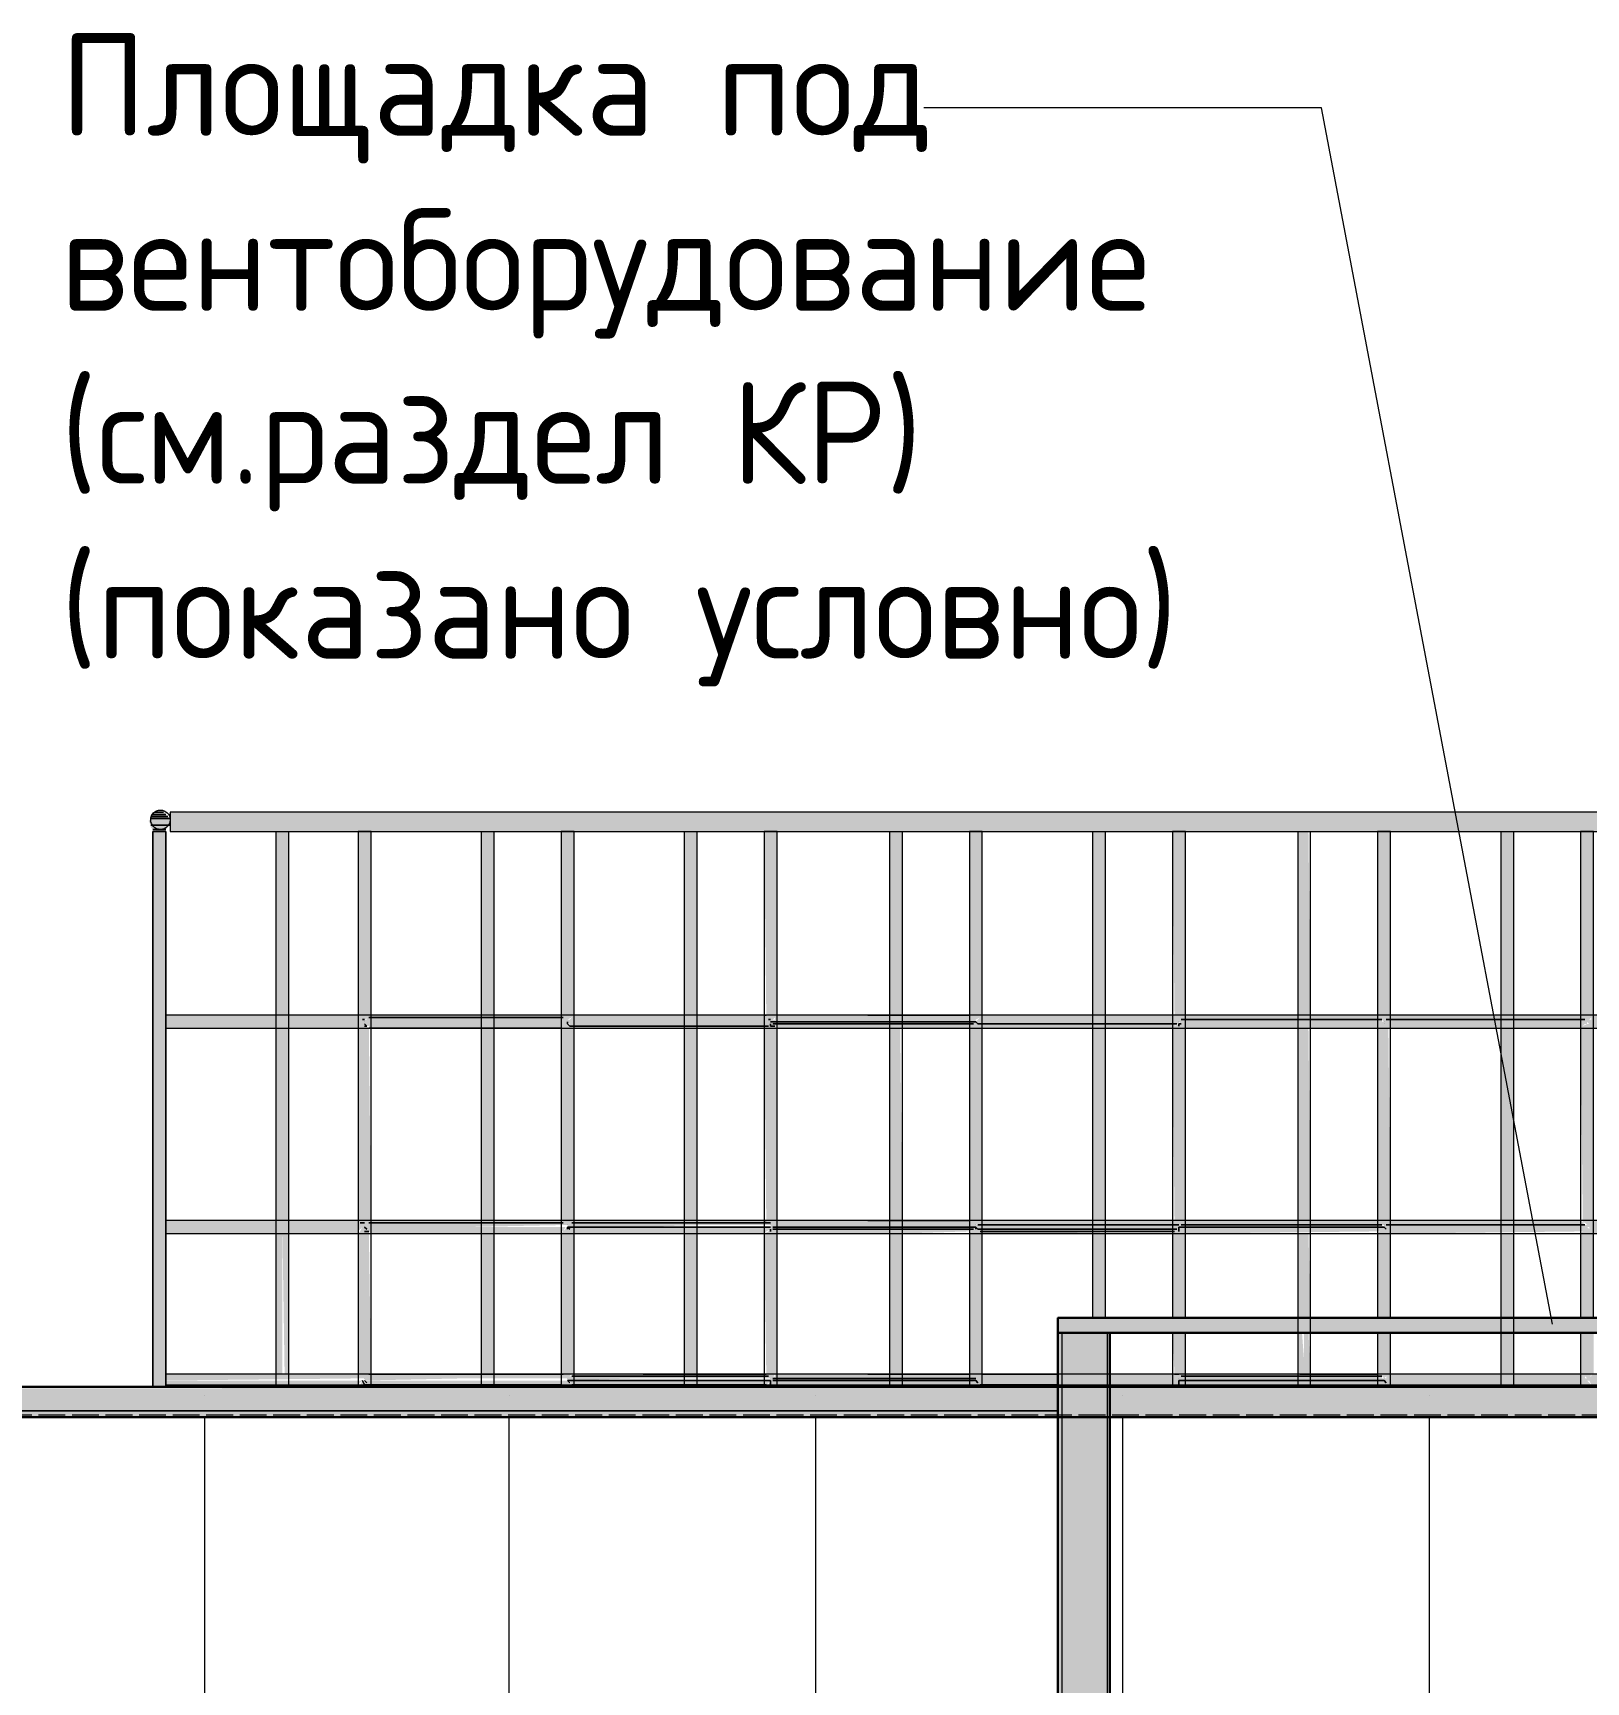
# Model space of a CAD drawing. Header units: millimetres. Extents: x -11345 to 411485, y -9810 to 73012.
# Drawn here: x 127566 to 130610, y 16334 to 19563 of the extents above; entities that cross this region are included whole.
import ezdxf

# ---------------------------------------------------------------- set-up
doc = ezdxf.new("R2010")
doc.units = ezdxf.units.MM
doc.linetypes.add('PDF_IMPORT', pattern=[1, 0.8, -0.2])
for name, color, linetype in [('PDF _Аннотация', 7, 'Continuous'), ('PDF _Крыша штриховка', 7, 'Continuous'), ('PDF _Линии', 7, 'Continuous'), ('PDF _Перекрытие', 7, 'Continuous'), ('PDF _Текст', 7, 'Continuous')]:
    doc.layers.add(name, color=color, linetype=linetype)
for name, color, linetype, true_color in [('PDF _Несущие колонны', 7, 'Continuous', 0x787878), ('PDF _Обобщенные модели', 7, 'Continuous', 0xb5bcbf), ('PDF _Ограждение', 7, 'Continuous', 0x7f7f7f)]:
    doc.layers.add(name, color=color, linetype=linetype, true_color=true_color)
doc.styles.add('PDF GOST Common', font='GOST_Common.ttf')

msp = doc.modelspace()

# ---------------------------------------------------------------- hatches: boundary and pattern name
at = {"layer": 'PDF _Несущие колонны', "transparency": 33554559}
msp.add_hatch(color=256, dxfattribs=at).paths.add_polyline_path([(129676.25358, 17017.20828), (129574.67104, 17017.20828), (129574.67104, 15607.75047), (129578.90364, 15607.75047), (129595.83407, 15616.21568), (129667.78837, 15658.54174), (129676.25358, 15662.77435)])
at = {"layer": 'PDF _Обобщенные модели', "true_color": 0xb7c0ca, "transparency": 33554559}
h = msp.add_hatch(color=9, dxfattribs=at)
h.paths.add_polyline_path([(129574.67104, 16852.13665), (129574.67104, 16911.39313), (126561.05553, 16907.16052), (126561.05553, 16911.39313), (126527.19468, 16907.16052), (126527.19468, 16911.39313), (123166.50548, 16907.16052), (123149.57505, 16894.46271), (123141.10984, 16894.46271), (123103.01639, 16864.83446), (123077.62075, 16864.83446), (123056.45772, 16869.06707), (123001.43384, 16877.53228), (123001.43384, 16852.13665)])
h.paths.add_polyline_path([(126561.05553, 16894.46271), (126556.82292, 16894.46271), (126556.82292, 16907.16052)], flags=0)
msp.add_hatch(color=9, dxfattribs=at).paths.add_polyline_path([(129676.25358, 16911.39313), (129676.25358, 16852.13665), (130971.43103, 16852.13665), (130971.43103, 16911.39313)])
at = {"layer": 'PDF _Ограждение', "transparency": 33554559}
h = msp.add_hatch(color=256, dxfattribs=at)
h.paths.add_polyline_path([(131678.27624, 16928.32355), (131682.50885, 16932.55616), (131690.97406, 16936.78877), (131665.57842, 16936.78877), (131665.57842, 17211.90816), (131640.18279, 17211.90816), (131640.18279, 16936.78877), (131424.31988, 16936.78877), (131424.31988, 17211.90816), (131801.02182, 17216.14077), (131805.25442, 17216.14077), (131805.25442, 17220.37337), (131809.48703, 17224.60598), (131809.48703, 17228.83858), (131813.71964, 17224.60598), (131809.48703, 17224.60598), (131805.25442, 17216.14077), (131801.02182, 17211.90816), (131801.02182, 16996.04525), (131805.25442, 17000.27786), (131822.18485, 16991.81264), (131822.18485, 17211.90816), (131834.88267, 17211.90816), (131843.34788, 17216.14077), (131843.34788, 16979.11483), (131864.51091, 16962.1844), (131868.74352, 16962.1844), (131868.74352, 17999.17288), (131872.97612, 17999.17288), (131872.97612, 18037.26634), (127835.06995, 18037.26634), (127835.06995, 18024.56852), (127822.37213, 18037.26634), (127805.44171, 18037.26634), (127796.9765, 18028.80113), (127796.9765, 18024.56852), (127792.74389, 18020.33591), (127796.9765, 18011.8707), (127796.9765, 18007.6381), (127801.2091, 18003.40549), (127805.44171, 18003.40549), (127809.67431, 17999.17288), (127801.2091, 17999.17288), (127801.2091, 16911.39313), (127826.60474, 16911.39313), (127826.60474, 16915.62574), (128042.46765, 16915.62574), (128042.46765, 16911.39313), (128067.86328, 16911.39313), (128067.86328, 16915.62574), (128203.30668, 16915.62574), (128211.77189, 16924.09095), (127826.60474, 16924.09095), (128216.00449, 16928.32355), (128216.00449, 16924.09095), (128410.70437, 16928.32355), (128613.86946, 16928.32355), (128613.86946, 16924.09095), (128745.08025, 16928.32355), (129011.73443, 16928.32355), (129011.73443, 16924.09095), (129007.50183, 16915.62574), (129003.26922, 16915.62574), (129011.73443, 16924.09095), (128618.10207, 16924.09095), (128622.33468, 16915.62574), (128613.86946, 16924.09095), (128216.00449, 16924.09095), (128216.00449, 16915.62574), (128211.77189, 16924.09095), (128207.53928, 16915.62574), (128203.30668, 16915.62574), (128203.30668, 16911.39313), (128228.70231, 16911.39313), (128224.46971, 16915.62574), (128444.56522, 16915.62574), (128444.56522, 16911.39313), (128469.96086, 16911.39313), (128469.96086, 16915.62574), (128601.17165, 16915.62574), (128601.17165, 16911.39313), (128626.56728, 16911.39313), (128626.56728, 16915.62574), (128842.43019, 16915.62574), (128842.43019, 16911.39313), (128867.82583, 16911.39313), (128867.82583, 16915.62574), (128999.03661, 16915.62574), (128999.03661, 16911.39313), (129024.43225, 16911.39313), (129024.43225, 16915.62574), (129244.52776, 16915.62574), (129244.52776, 16911.39313), (129269.9234, 16911.39313), (129269.9234, 16915.62574), (129401.13419, 16915.62574), (129401.13419, 16911.39313), (129426.52982, 16911.39313), (129426.52982, 16915.62574), (129574.67104, 16915.62574), (129574.67104, 16936.78877), (129426.52982, 16936.78877), (129426.52982, 17211.90816), (129515.41455, 17211.90816), (129803.23176, 17216.14077), (129798.99916, 17211.90816), (129798.99916, 17046.83652), (129824.39479, 17046.83652), (129824.39479, 17211.90816), (130201.09673, 17216.14077), (130205.32934, 17216.14077), (130201.09673, 17211.90816), (130201.09673, 17046.83652), (130226.49237, 17046.83652), (130226.49237, 17211.90816), (130603.19431, 17216.14077), (130598.9617, 17211.90816), (130598.9617, 17046.83652), (130624.35734, 17046.83652), (130624.35734, 17211.90816), (131001.05928, 17216.14077), (131005.29188, 17216.14077), (131005.29188, 17220.37337), (131009.52449, 17224.60598), (131005.29188, 17216.14077), (131001.05928, 17211.90816), (131001.05928, 17046.83652), (131026.45491, 17046.83652), (131022.22231, 17216.14077), (131017.9897, 17216.14077), (131017.9897, 17220.37337), (131022.22231, 17216.14077), (131026.45491, 17211.90816), (131398.92424, 17216.14077), (131403.15685, 17216.14077), (131398.92424, 17211.90816), (131398.92424, 16936.78877), (131267.71346, 16936.78877), (131267.71346, 17211.90816), (131242.31782, 17211.90816), (131242.31782, 16936.78877), (131073.01358, 16936.78877), (131073.01358, 16915.62574), (131242.31782, 16915.62574), (131242.31782, 16911.39313), (131267.71346, 16911.39313), (131267.71346, 16915.62574), (131398.92424, 16915.62574), (131398.92424, 16911.39313), (131424.31988, 16911.39313), (131424.31988, 16915.62574), (131640.18279, 16915.62574), (131640.18279, 16911.39313), (131644.41539, 16911.39313), (131652.88061, 16915.62574), (131657.11321, 16915.62574), (131669.81103, 16924.09095), (131674.04364, 16924.09095), (131674.04364, 16928.32355)])
h.paths.add_polyline_path([(131864.51091, 17233.07119), (131860.2783, 17233.07119), (131860.2783, 17237.3038)], flags=0)
h.paths.add_polyline_path([(131801.02182, 17237.3038), (131665.57842, 17237.3038), (131665.57842, 17614.00573), (131801.02182, 17614.00573)], flags=0)
h.paths.add_polyline_path([(131424.31988, 17237.3038), (131424.31988, 17614.00573), (131640.18279, 17614.00573), (131640.18279, 17237.3038)], flags=0)
h.paths.add_polyline_path([(131398.92424, 17237.3038), (131267.71346, 17237.3038), (131267.71346, 17614.00573), (131398.92424, 17614.00573)], flags=0)
h.paths.add_polyline_path([(131242.31782, 17237.3038), (131026.45491, 17237.3038), (131022.22231, 17614.00573), (131017.9897, 17618.23834), (131022.22231, 17618.23834), (131022.22231, 17614.00573), (131242.31782, 17614.00573)], flags=0)
h.paths.add_polyline_path([(131022.22231, 17233.07119), (131017.9897, 17233.07119), (131022.22231, 17237.3038)], flags=0)
h.paths.add_polyline_path([(131001.05928, 17237.3038), (130865.61588, 17237.3038), (130865.61588, 17614.00573), (131001.05928, 17614.00573)], flags=0)
h.paths.add_polyline_path([(130442.35528, 17237.3038), (130226.49237, 17237.3038), (130222.25976, 17614.00573), (130442.35528, 17614.00573)], flags=0)
h.paths.add_polyline_path([(130213.79455, 17228.83858), (130213.79455, 17224.60598), (130209.56194, 17228.83858)], flags=0)
h.paths.add_polyline_path([(131847.58049, 17233.07119), (131843.34788, 17233.07119), (131847.58049, 17237.3038), (131851.81309, 17237.3038)], flags=0)
h.paths.add_polyline_path([(131822.18485, 17237.3038), (131822.18485, 17614.00573), (131843.34788, 17614.00573), (131843.34788, 17237.3038)], flags=0)
h.paths.add_polyline_path([(129418.06461, 17230.95489), (129418.06461, 17228.83858), (129413.83201, 17228.83858)], flags=0)
h.paths.add_polyline_path([(130624.35734, 17237.3038), (130624.35734, 17614.00573), (130844.45285, 17614.00573), (130844.45285, 17237.3038)], flags=0)
h.paths.add_polyline_path([(129401.13419, 17237.3038), (129269.9234, 17237.3038), (129265.6908, 17614.00573), (129401.13419, 17614.00573)], flags=0)
h.paths.add_polyline_path([(129244.52776, 17237.3038), (129024.43225, 17237.3038), (129024.43225, 17614.00573), (129020.19964, 17618.23834), (129028.66486, 17614.00573), (129244.52776, 17614.00573)], flags=0)
h.paths.add_polyline_path([(128842.43019, 17211.90816), (128842.43019, 16936.78877), (128626.56728, 16936.78877), (128626.56728, 17211.90816)], flags=0)
h.paths.add_polyline_path([(129409.5994, 16919.85834), (129409.5994, 16924.09095), (129413.83201, 16924.09095)], flags=0)
h.paths.add_polyline_path([(129020.19964, 16932.55616), (129015.96704, 16928.32355), (129020.19964, 16936.78877)], flags=0)
h.paths.add_polyline_path([(128867.82583, 17237.3038), (128867.82583, 17614.00573), (128999.03661, 17614.00573), (129003.26922, 17237.3038)], flags=0)
h.paths.add_polyline_path([(129007.50183, 17618.23834), (129003.26922, 17616.12204), (129003.26922, 17618.23834)], flags=0)
h.paths.add_polyline_path([(128622.33468, 16932.55616), (128618.10207, 16932.55616), (128622.33468, 16936.78877)], flags=0)
h.paths.add_polyline_path([(129011.73443, 17224.60598), (128745.08025, 17224.60598), (128880.52364, 17228.83858), (129011.73443, 17228.83858)], flags=0)
h.paths.add_polyline_path([(128601.17165, 17237.3038), (128469.96086, 17237.3038), (128469.96086, 17614.00573), (128601.17165, 17614.00573)], flags=0)
h.paths.add_polyline_path([(128444.56522, 17237.3038), (128228.70231, 17237.3038), (128224.46971, 17614.00573), (128216.00449, 17622.47095), (128224.46971, 17618.23834), (128224.46971, 17614.00573), (128444.56522, 17614.00573)], flags=0)
h.paths.add_polyline_path([(131860.2783, 17614.00573), (131856.0457, 17614.00573), (131864.51091, 17618.23834)], flags=0)
h.paths.add_polyline_path([(131005.29188, 17618.23834), (131005.29188, 17622.47095), (131009.52449, 17622.47095)], flags=0)
h.paths.add_polyline_path([(128444.56522, 17211.90816), (128444.56522, 16936.78877), (128228.70231, 16936.78877), (128224.46971, 17216.14077), (128228.70231, 17211.90816)], flags=0)
h.paths.add_polyline_path([(128469.96086, 16936.78877), (128469.96086, 17211.90816), (128601.17165, 17211.90816), (128601.17165, 17216.14077), (128605.40425, 17216.14077), (128609.63686, 17224.60598), (128410.70437, 17224.60598), (128613.86946, 17228.83858), (128613.86946, 17224.60598), (128618.10207, 17224.60598), (128618.10207, 17220.37337), (128613.86946, 17224.60598), (128605.40425, 17216.14077), (128601.17165, 17211.90816), (128601.17165, 16936.78877)], flags=0)
h.paths.add_polyline_path([(131809.48703, 17622.47095), (131809.48703, 17630.93616), (131813.71964, 17626.70355)], flags=0)
h.paths.add_polyline_path([(128042.46765, 17211.90816), (128042.46765, 16936.78877), (127826.60474, 16936.78877), (127826.60474, 17211.90816)], flags=0)
h.paths.add_polyline_path([(128207.53928, 17216.14077), (128203.30668, 17211.90816), (128203.30668, 16936.78877), (128067.86328, 16936.78877), (128067.86328, 17211.90816), (128203.30668, 17211.90816), (128203.30668, 17216.14077), (128211.77189, 17224.60598)], flags=0)
h.paths.add_polyline_path([(130615.89212, 17630.93616), (130620.12473, 17635.16876), (130620.12473, 17630.93616)], flags=0)
h.paths.add_polyline_path([(131847.58049, 17635.16876), (131843.34788, 17635.16876), (131851.81309, 17639.40137)], flags=0)
h.paths.add_polyline_path([(131822.18485, 17639.40137), (131822.18485, 17999.17288), (131843.34788, 17999.17288), (131843.34788, 17639.40137)], flags=0)
h.paths.add_polyline_path([(131801.02182, 17639.40137), (131665.57842, 17639.40137), (131665.57842, 17999.17288), (131801.02182, 17999.17288)], flags=0)
h.paths.add_polyline_path([(131424.31988, 17639.40137), (131424.31988, 17999.17288), (131640.18279, 17999.17288), (131640.18279, 17639.40137)], flags=0)
h.paths.add_polyline_path([(131398.92424, 17639.40137), (131267.71346, 17639.40137), (131267.71346, 17999.17288), (131398.92424, 17999.17288)], flags=0)
h.paths.add_polyline_path([(128203.30668, 17639.40137), (128067.86328, 17639.40137), (128067.86328, 17999.17288), (128203.30668, 17999.17288)], flags=0)
h.paths.add_polyline_path([(128228.70231, 17639.40137), (128228.70231, 17999.17288), (128444.56522, 17999.17288), (128444.56522, 17639.40137)], flags=0)
h.paths.add_polyline_path([(131026.45491, 17639.40137), (131026.45491, 17999.17288), (131242.31782, 17999.17288), (131242.31782, 17639.40137)], flags=0)
h.paths.add_polyline_path([(128601.17165, 17639.40137), (128469.96086, 17639.40137), (128469.96086, 17999.17288), (128601.17165, 17999.17288)], flags=0)
h.paths.add_polyline_path([(128626.56728, 17639.40137), (128626.56728, 17999.17288), (128842.43019, 17999.17288), (128842.43019, 17639.40137)], flags=0)
h.paths.add_polyline_path([(129003.26922, 17639.40137), (128867.82583, 17639.40137), (128867.82583, 17999.17288), (128999.03661, 17999.17288)], flags=0)
h.paths.add_polyline_path([(129024.43225, 17639.40137), (129024.43225, 17999.17288), (129244.52776, 17999.17288), (129244.52776, 17639.40137)], flags=0)
h.paths.add_polyline_path([(129401.13419, 17639.40137), (129269.9234, 17639.40137), (129269.9234, 17999.17288), (129401.13419, 17999.17288)], flags=0)
h.paths.add_polyline_path([(129426.52982, 17639.40137), (129426.52982, 17999.17288), (129642.39273, 17999.17288), (129642.39273, 17639.40137)], flags=0)
h.paths.add_polyline_path([(129803.23176, 17639.40137), (129667.78837, 17639.40137), (129667.78837, 17999.17288), (129798.99916, 17999.17288)], flags=0)
h.paths.add_polyline_path([(129824.39479, 17639.40137), (129824.39479, 17999.17288), (130044.49031, 17999.17288), (130044.49031, 17639.40137)], flags=0)
h.paths.add_polyline_path([(130201.09673, 17639.40137), (130069.88594, 17639.40137), (130065.65334, 17999.17288), (130201.09673, 17999.17288)], flags=0)
h.paths.add_polyline_path([(130226.49237, 17639.40137), (130226.49237, 17999.17288), (130442.35528, 17999.17288), (130442.35528, 17639.40137)], flags=0)
h.paths.add_polyline_path([(130598.9617, 17639.40137), (130467.75091, 17639.40137), (130467.75091, 17999.17288), (130598.9617, 17999.17288)], flags=0)
h.paths.add_polyline_path([(130624.35734, 17639.40137), (130624.35734, 17999.17288), (130844.45285, 17999.17288), (130844.45285, 17639.40137)], flags=0)
h.paths.add_polyline_path([(131001.05928, 17639.40137), (130865.61588, 17639.40137), (130865.61588, 17999.17288), (131001.05928, 17999.17288)], flags=0)
h.paths.add_polyline_path([(127822.37213, 17999.17288), (127835.06995, 18011.8707), (127835.06995, 17999.17288), (128042.46765, 17999.17288), (128042.46765, 17639.40137), (127826.60474, 17639.40137), (127826.60474, 17999.17288)], flags=0)
h.paths.add_polyline_path([(131009.52449, 17630.93616), (131005.29188, 17630.93616), (131005.29188, 17635.16876)], flags=0)
h.paths.add_polyline_path([(131813.71964, 17630.93616), (131817.95224, 17635.16876), (131817.95224, 17630.93616)], flags=0)
h.paths.add_polyline_path([(131013.75709, 17630.93616), (131022.22231, 17635.16876), (131017.9897, 17630.93616)], flags=0)
h.paths.add_polyline_path([(129015.96704, 17630.93616), (129020.19964, 17635.16876), (129020.19964, 17630.93616)], flags=0)
h.paths.add_polyline_path([(128613.86946, 17630.93616), (128622.33468, 17635.16876), (128618.10207, 17630.93616)], flags=0)
h.paths.add_polyline_path([(128216.00449, 17630.93616), (128220.2371, 17633.05246), (128220.2371, 17630.93616)], flags=0)
h.paths.add_polyline_path([(128042.46765, 17237.3038), (127826.60474, 17237.3038), (127826.60474, 17614.00573), (128042.46765, 17614.00573)], flags=0)
h.paths.add_polyline_path([(128203.30668, 17237.3038), (128067.86328, 17237.3038), (128067.86328, 17614.00573), (128203.30668, 17614.00573)], flags=0)
h.paths.add_polyline_path([(128055.16546, 16936.78877), (128055.16546, 17211.90816), (128059.39807, 16936.78877)], flags=0)
h.paths.add_polyline_path([(129413.83201, 17626.70355), (129413.83201, 17630.93616), (129422.29722, 17635.16876)], flags=0)
h.paths.add_polyline_path([(130213.79455, 17626.70355), (130209.56194, 17626.70355), (130209.56194, 17630.93616)], flags=0)
h.paths.add_polyline_path([(129015.96704, 17622.47095), (129011.73443, 17626.70355), (129015.96704, 17626.70355)], flags=0)
h.paths.add_polyline_path([(128618.10207, 17618.23834), (128613.86946, 17622.47095), (128613.86946, 17626.70355), (128618.10207, 17622.47095)], flags=0)
h.paths.add_polyline_path([(129803.23176, 17618.23834), (129807.46437, 17622.47095), (129811.69698, 17622.47095), (129811.69698, 17626.70355), (129815.92958, 17622.47095), (129811.69698, 17622.47095)], flags=0)
h.paths.add_polyline_path([(130603.19431, 17618.23834), (130607.42691, 17622.47095), (130611.65952, 17622.47095), (130611.65952, 17626.70355), (130615.89212, 17622.47095), (130611.65952, 17622.47095)], flags=0)
h.paths.add_polyline_path([(128842.43019, 17237.3038), (128626.56728, 17237.3038), (128626.56728, 17614.00573), (128842.43019, 17614.00573)], flags=0)
h.paths.add_polyline_path([(128867.82583, 17211.90816), (128999.03661, 17211.90816), (129003.26922, 17216.14077), (129011.73443, 17220.37337), (129007.50183, 17216.14077), (128999.03661, 17211.90816), (129003.26922, 16936.78877), (128867.82583, 16936.78877)], flags=0)
h.paths.add_polyline_path([(129269.9234, 16936.78877), (129269.9234, 17211.90816), (129261.45819, 17211.90816), (129401.13419, 17216.14077), (129405.36679, 17216.14077), (129401.13419, 17211.90816), (129401.13419, 16936.78877)], flags=0)
h.paths.add_polyline_path([(129426.52982, 17237.3038), (129426.52982, 17614.00573), (129642.39273, 17614.00573), (129642.39273, 17237.3038)], flags=0)
h.paths.add_polyline_path([(129244.52776, 17211.90816), (129244.52776, 16936.78877), (129024.43225, 16936.78877), (129024.43225, 17211.90816)], flags=0)
h.paths.add_polyline_path([(129803.23176, 17237.3038), (129667.78837, 17237.3038), (129667.78837, 17614.00573), (129798.99916, 17614.00573)], flags=0)
h.paths.add_polyline_path([(129824.39479, 17237.3038), (129824.39479, 17614.00573), (130044.49031, 17614.00573), (130044.49031, 17237.3038)], flags=0)
h.paths.add_polyline_path([(130201.09673, 17237.3038), (130069.88594, 17237.3038), (130065.65334, 17614.00573), (130201.09673, 17614.00573)], flags=0)
h.paths.add_polyline_path([(130611.65952, 17228.83858), (130607.42691, 17228.83858), (130603.19431, 17233.07119), (130598.9617, 17237.3038), (130467.75091, 17237.3038), (130467.75091, 17614.00573), (130598.9617, 17614.00573), (130603.19431, 17237.3038), (130603.19431, 17233.07119), (130607.42691, 17233.07119)], flags=0)
h.paths.add_polyline_path([(130615.89212, 17220.37337), (130611.65952, 17224.60598), (130615.89212, 17224.60598)], flags=0)
for points in [[(129667.78837, 17211.90816), (129642.39273, 17211.90816), (129642.39273, 17046.83652), (129667.78837, 17046.83652)], [(130065.65334, 17211.90816), (130044.49031, 17211.90816), (130044.49031, 17046.83652), (130069.88594, 17046.83652)], [(130467.75091, 17211.90816), (130442.35528, 17211.90816), (130442.35528, 17046.83652), (130467.75091, 17046.83652)]]:
    msp.add_hatch(color=256, dxfattribs=at).paths.add_polyline_path(points)
h = msp.add_hatch(color=256, dxfattribs=at)
h.paths.add_polyline_path([(129803.23176, 16936.78877), (129676.25358, 16936.78877), (129676.25358, 16915.62574), (129798.99916, 16915.62574), (129798.99916, 16911.39313), (129824.39479, 16911.39313), (129824.39479, 16915.62574), (130044.49031, 16915.62574), (130044.49031, 16911.39313), (130057.18813, 16911.39313), (130052.95552, 16915.62574), (130057.18813, 16915.62574), (130057.18813, 16911.39313), (130069.88594, 16911.39313), (130065.65334, 16915.62574), (130201.09673, 16915.62574), (130201.09673, 16911.39313), (130226.49237, 16911.39313), (130226.49237, 16915.62574), (130442.35528, 16915.62574), (130442.35528, 16911.39313), (130467.75091, 16911.39313), (130467.75091, 16915.62574), (130598.9617, 16915.62574), (130598.9617, 16911.39313), (130624.35734, 16911.39313), (130624.35734, 16915.62574), (130844.45285, 16915.62574), (130844.45285, 16911.39313), (130852.91806, 16911.39313), (130852.91806, 16915.62574), (130857.15067, 16911.39313), (130865.61588, 16911.39313), (130865.61588, 16915.62574), (130971.43103, 16915.62574), (130971.43103, 16936.78877), (130865.61588, 16936.78877), (130865.61588, 17017.20828), (130852.91806, 17017.20828), (130857.15067, 16936.78877), (130852.91806, 16936.78877), (130852.91806, 17017.20828), (130844.45285, 17017.20828), (130844.45285, 16936.78877), (130624.35734, 16936.78877), (130624.35734, 17017.20828), (130598.9617, 17017.20828), (130598.9617, 16936.78877), (130467.75091, 16936.78877), (130467.75091, 17017.20828), (130442.35528, 17017.20828), (130442.35528, 16936.78877), (130226.49237, 16936.78877), (130226.49237, 17017.20828), (130201.09673, 17017.20828), (130201.09673, 16936.78877), (130069.88594, 16936.78877), (130065.65334, 17017.20828), (130057.18813, 17017.20828), (130057.18813, 16962.1844), (130052.95552, 17017.20828), (130044.49031, 17017.20828), (130044.49031, 16936.78877), (129824.39479, 16936.78877), (129824.39479, 17017.20828), (129798.99916, 17017.20828)])
h.paths.add_polyline_path([(130607.42691, 16928.32355), (130607.42691, 16932.55616), (130611.65952, 16928.32355)], flags=0)
h.paths.add_polyline_path([(130615.89212, 16924.09095), (130620.12473, 16915.62574), (130611.65952, 16924.09095)], flags=0)
h.paths.add_polyline_path([(130620.12473, 16936.78877), (130620.12473, 16932.55616), (130617.30299, 16931.14529)], flags=0)
h.paths.add_polyline_path([(130209.56194, 16928.32355), (130209.56194, 16932.55616), (130213.79455, 16928.32355), (130218.02716, 16932.55616), (130218.02716, 16928.32355), (130213.79455, 16928.32355)], flags=0)
at = {"layer": 'PDF _Перекрытие', "true_color": 0x787878, "transparency": 33554559}
msp.add_hatch(color=8, dxfattribs=at).paths.add_polyline_path([(131073.01358, 17046.83652), (129574.67104, 17046.83652), (129574.67104, 17017.20828), (131073.01358, 17017.20828)])

# ---------------------------------------------------------------- linework, layer by layer
at = {"layer": 'PDF _Аннотация', "lineweight": 9}
msp.add_lwpolyline([(130543.93782, 17034.13871), (130091.04897, 19417.09591), (129854.02304, 19417.09591), (129312.24946, 19417.09591)], dxfattribs=at)
at = {"layer": 'PDF _Крыша штриховка', "lineweight": 9}
for points in [[(127902.79165, 16894.46271), (127902.79165, 16894.46271)], [(128499.5891, 16894.46271), (128499.5891, 16894.46271)], [(129100.61916, 16894.46271), (129100.61916, 16894.46271)], [(129701.64922, 16894.46271), (129701.64922, 16894.46271)], [(130302.67928, 16894.46271), (130302.67928, 16894.46271)], [(127902.79165, 15040.58126), (127902.79165, 16852.13665)], [(128499.5891, 15104.07035), (128499.5891, 16852.13665)], [(129100.61916, 15442.67883), (129100.61916, 16852.13665)], [(129701.64922, 15785.51992), (129701.64922, 16852.13665)], [(130302.67928, 16124.1284), (130302.67928, 16852.13665)]]:
    msp.add_lwpolyline(points, dxfattribs=at)
at = {"layer": 'PDF _Линии', "lineweight": 30}
msp.add_lwpolyline([(130984.12885, 17017.20828), (129667.78837, 17017.20828), (129587.36885, 17017.20828), (129574.67104, 17017.20828), (129574.67104, 17046.83652), (131073.01358, 17046.83652), (131073.01358, 17017.20828), (131060.31576, 17017.20828)], close=True, dxfattribs=at)
for points in [[(129574.67104, 17017.20828), (129574.67104, 15607.75047)], [(129676.25358, 15662.77435), (129676.25358, 17017.20828)]]:
    msp.add_lwpolyline(points, dxfattribs=at)
at = {"layer": 'PDF _Линии', "lineweight": 30, "ltscale": 77.848323}
msp.add_lwpolyline([(131690.97406, 16911.39313), (126633.00983, 16911.39313), (118379.42804, 13910.47544), (127428.73977, 13910.47544)], dxfattribs=at)
at = {"layer": 'PDF _Линии', "lineweight": 30, "ltscale": 33.569179}
msp.add_lwpolyline([(123170.73808, 16911.39313), (131792.55661, 16911.39313)], dxfattribs=at)
at = {"layer": 'PDF _Линии', "lineweight": 30, "ltscale": 65.741406}
msp.add_lwpolyline([(131767.16097, 16852.13665), (123001.43384, 16852.13665)], dxfattribs=at)
at = {"layer": 'PDF _Несущие колонны', "color": 7, "lineweight": 18}
for points in [[(129583.13625, 15611.98307), (129583.13625, 17017.20828)], [(129672.02098, 15658.54174), (129672.02098, 17017.20828)]]:
    msp.add_lwpolyline(points, dxfattribs=at)
at = {"layer": 'PDF _Обобщенные модели', "color": 9, "lineweight": 0, "true_color": 0xb7c0ca}
msp.add_lwpolyline([(129574.67104, 16864.83446), (123103.01639, 16864.83446), (129574.67104, 16864.83446)], dxfattribs=at)
at = {"layer": 'PDF _Обобщенные модели', "color": 7, "linetype": 'PDF_IMPORT', "lineweight": 18, "ltscale": 65.741406}
msp.add_lwpolyline([(131771.39358, 16856.36925), (123001.43384, 16856.36925)], dxfattribs=at)
at = {"layer": 'PDF _Ограждение', "lineweight": 0}
for points in [[(127830.83734, 18028.80113), (127796.9765, 18028.80113), (127830.83734, 18028.80113)], [(127835.06995, 18024.56852), (127796.9765, 18024.56852), (127835.06995, 18024.56852)], [(127826.60474, 18033.03373), (127801.2091, 18033.03373), (127826.60474, 18033.03373)], [(127822.37213, 18037.26634), (127805.44171, 18037.26634), (127822.37213, 18037.26634)], [(127818.13953, 18037.26634), (127809.67431, 18037.26634), (127818.13953, 18037.26634)], [(127835.06995, 18011.8707), (127796.9765, 18011.8707), (127835.06995, 18011.8707)], [(127826.60474, 18003.40549), (127801.2091, 18003.40549), (127826.60474, 18003.40549)], [(127826.60474, 18003.40549), (127801.2091, 18003.40549), (127826.60474, 18003.40549)], [(127818.13953, 17999.17288), (127809.67431, 17999.17288), (127818.13953, 17999.17288)], [(129003.26922, 17639.40137), (128999.03661, 17639.40137), (129003.26922, 17639.40137)], [(129401.13419, 17639.40137), (129202.2017, 17639.40137), (129401.13419, 17639.40137)], [(128216.00449, 17630.93616), (128211.77189, 17630.93616), (128216.00449, 17630.93616)], [(128216.00449, 17626.70355), (128216.00449, 17626.70355), (128216.00449, 17626.70355)], [(128220.2371, 17618.23834), (128216.00449, 17622.47095), (128220.2371, 17618.23834)], [(128220.2371, 17618.23834), (128216.00449, 17618.23834), (128220.2371, 17618.23834)], [(128605.40425, 17635.16876), (128224.46971, 17635.16876), (128605.40425, 17635.16876)], [(128601.17165, 17614.00573), (128224.46971, 17614.00573), (128601.17165, 17614.00573)], [(128613.86946, 17626.70355), (128613.86946, 17626.70355), (128613.86946, 17626.70355)], [(128613.86946, 17626.70355), (128613.86946, 17626.70355), (128613.86946, 17626.70355)], [(128613.86946, 17626.70355), (128613.86946, 17626.70355), (128613.86946, 17626.70355)], [(128613.86946, 17626.70355), (128613.86946, 17626.70355), (128613.86946, 17626.70355)], [(128613.86946, 17622.47095), (128613.86946, 17626.70355), (128613.86946, 17622.47095)], [(128618.10207, 17618.23834), (128613.86946, 17622.47095), (128618.10207, 17618.23834)], [(129007.50183, 17618.23834), (128618.10207, 17618.23834), (129007.50183, 17618.23834)], [(128626.56728, 17614.00573), (128626.56728, 17614.00573), (128626.56728, 17614.00573)], [(128626.56728, 17614.00573), (128626.56728, 17614.00573), (128626.56728, 17614.00573)], [(129011.73443, 17630.93616), (129007.50183, 17630.93616), (129011.73443, 17630.93616)], [(129413.83201, 17626.70355), (129011.73443, 17626.70355), (129413.83201, 17626.70355)], [(129011.73443, 17626.70355), (129011.73443, 17626.70355), (129011.73443, 17626.70355)], [(129011.73443, 17618.23834), (129011.73443, 17622.47095), (129011.73443, 17618.23834)], [(129020.19964, 17618.23834), (129011.73443, 17618.23834), (129020.19964, 17618.23834)], [(129413.83201, 17626.70355), (129015.96704, 17626.70355), (129413.83201, 17626.70355)], [(129409.5994, 17622.47095), (129015.96704, 17622.47095), (129409.5994, 17622.47095)], [(129028.66486, 17614.00573), (129028.66486, 17614.00573), (129028.66486, 17614.00573)], [(129028.66486, 17614.00573), (129028.66486, 17614.00573), (129028.66486, 17614.00573)], [(129413.83201, 17626.70355), (129413.83201, 17626.70355), (129413.83201, 17626.70355)], [(129418.06461, 17622.47095), (129413.83201, 17626.70355), (129418.06461, 17622.47095)], [(129807.46437, 17622.47095), (129418.06461, 17622.47095), (129807.46437, 17622.47095)], [(129426.52982, 17614.00573), (129426.52982, 17614.00573), (129426.52982, 17614.00573)], [(129426.52982, 17614.00573), (129426.52982, 17614.00573), (129426.52982, 17614.00573)], [(129811.69698, 17622.47095), (129811.69698, 17622.47095), (129811.69698, 17622.47095)], [(129811.69698, 17622.47095), (129811.69698, 17622.47095), (129811.69698, 17622.47095)], [(129811.69698, 17618.23834), (129811.69698, 17622.47095), (129811.69698, 17618.23834)], [(130209.56194, 17630.93616), (129815.92958, 17630.93616), (130209.56194, 17630.93616)], [(129824.39479, 17614.00573), (129824.39479, 17614.00573), (129824.39479, 17614.00573)], [(129824.39479, 17614.00573), (129824.39479, 17614.00573), (129824.39479, 17614.00573)], [(130607.42691, 17630.93616), (130218.02716, 17630.93616), (130607.42691, 17630.93616)], [(130226.49237, 17614.00573), (130226.49237, 17614.00573), (130226.49237, 17614.00573)], [(130226.49237, 17614.00573), (130226.49237, 17614.00573), (130226.49237, 17614.00573)], [(128216.00449, 17233.07119), (128207.53928, 17233.07119), (128216.00449, 17233.07119)], [(128216.00449, 17224.60598), (128216.00449, 17224.60598), (128216.00449, 17224.60598)], [(128220.2371, 17220.37337), (128216.00449, 17224.60598), (128220.2371, 17220.37337)], [(128224.46971, 17216.14077), (128216.00449, 17216.14077), (128224.46971, 17216.14077)], [(128605.40425, 17233.07119), (128224.46971, 17233.07119), (128605.40425, 17233.07119)], [(128613.86946, 17228.83858), (128613.86946, 17228.83858), (128613.86946, 17228.83858)], [(128613.86946, 17228.83858), (128613.86946, 17228.83858), (128613.86946, 17228.83858)], [(128613.86946, 17228.83858), (128613.86946, 17228.83858), (128613.86946, 17228.83858)], [(128613.86946, 17228.83858), (128613.86946, 17228.83858), (128613.86946, 17228.83858)], [(129011.73443, 17224.60598), (128613.86946, 17224.60598), (129011.73443, 17224.60598)], [(128618.10207, 17220.37337), (128613.86946, 17224.60598), (128618.10207, 17220.37337)], [(128613.86946, 17220.37337), (128613.86946, 17224.60598), (128613.86946, 17220.37337)], [(129007.50183, 17233.07119), (128622.33468, 17233.07119), (129007.50183, 17233.07119)], [(129011.73443, 17224.60598), (128817.03455, 17224.60598), (129011.73443, 17224.60598)], [(129003.26922, 17237.3038), (128999.03661, 17237.3038), (129003.26922, 17237.3038)], [(129011.73443, 17233.07119), (129007.50183, 17233.07119), (129011.73443, 17233.07119)], [(129011.73443, 17228.83858), (129011.73443, 17228.83858), (129011.73443, 17228.83858)], [(129011.73443, 17228.83858), (129011.73443, 17228.83858), (129011.73443, 17228.83858)], [(129011.73443, 17216.14077), (129011.73443, 17220.37337), (129011.73443, 17216.14077)], [(129413.83201, 17224.60598), (129015.96704, 17224.60598), (129413.83201, 17224.60598)], [(129409.5994, 17220.37337), (129015.96704, 17220.37337), (129409.5994, 17220.37337)], [(129401.13419, 17237.3038), (129202.2017, 17237.3038), (129401.13419, 17237.3038)], [(129413.83201, 17224.60598), (129282.62122, 17224.60598), (129413.83201, 17224.60598)], [(129413.83201, 17228.83858), (129413.83201, 17228.83858), (129413.83201, 17228.83858)], [(129413.83201, 17228.83858), (129413.83201, 17228.83858), (129413.83201, 17228.83858)], [(129418.06461, 17220.37337), (129413.83201, 17224.60598), (129418.06461, 17220.37337)], [(129413.83201, 17220.37337), (129413.83201, 17224.60598), (129413.83201, 17220.37337)], [(129811.69698, 17228.83858), (129418.06461, 17228.83858), (129811.69698, 17228.83858)], [(129807.46437, 17220.37337), (129418.06461, 17220.37337), (129807.46437, 17220.37337)], [(129803.23176, 17216.14077), (129422.29722, 17216.14077), (129803.23176, 17216.14077)], [(130213.79455, 17224.60598), (129811.69698, 17224.60598), (130213.79455, 17224.60598)], [(129811.69698, 17216.14077), (129811.69698, 17224.60598), (129811.69698, 17216.14077)], [(130209.56194, 17228.83858), (129815.92958, 17228.83858), (130209.56194, 17228.83858)], [(130218.02716, 17220.37337), (130213.79455, 17224.60598), (130218.02716, 17220.37337)], [(130607.42691, 17228.83858), (130218.02716, 17228.83858), (130607.42691, 17228.83858)], [(128216.00449, 16928.32355), (128216.00449, 16928.32355), (128216.00449, 16928.32355)], [(128216.00449, 16928.32355), (128216.00449, 16928.32355), (128216.00449, 16928.32355)], [(128605.40425, 16936.78877), (128224.46971, 16936.78877), (128605.40425, 16936.78877)], [(128601.17165, 16936.78877), (128309.12183, 16936.78877), (128601.17165, 16936.78877)], [(128613.86946, 16928.32355), (128613.86946, 16928.32355), (128613.86946, 16928.32355)], [(128613.86946, 16928.32355), (128613.86946, 16928.32355), (128613.86946, 16928.32355)], [(128613.86946, 16928.32355), (128613.86946, 16928.32355), (128613.86946, 16928.32355)], [(128613.86946, 16928.32355), (128613.86946, 16928.32355), (128613.86946, 16928.32355)], [(129007.50183, 16932.55616), (128622.33468, 16932.55616), (129007.50183, 16932.55616)], [(129003.26922, 16936.78877), (128762.01068, 16936.78877), (129003.26922, 16936.78877)], [(129011.73443, 16928.32355), (129011.73443, 16928.32355), (129011.73443, 16928.32355)], [(129011.73443, 16928.32355), (129011.73443, 16928.32355), (129011.73443, 16928.32355)], [(129413.83201, 16928.32355), (129015.96704, 16928.32355), (129413.83201, 16928.32355)], [(129401.13419, 16936.78877), (129202.2017, 16936.78877), (129401.13419, 16936.78877)], [(129413.83201, 16928.32355), (129413.83201, 16928.32355), (129413.83201, 16928.32355)], [(129413.83201, 16928.32355), (129413.83201, 16928.32355), (129413.83201, 16928.32355)], [(129413.83201, 16928.32355), (129413.83201, 16928.32355), (129413.83201, 16928.32355)], [(129413.83201, 16928.32355), (129413.83201, 16928.32355), (129413.83201, 16928.32355)], [(129574.67104, 16936.78877), (129426.52982, 16936.78877), (129574.67104, 16936.78877)], [(129574.67104, 16936.78877), (129506.94934, 16936.78877), (129574.67104, 16936.78877)], [(129811.69698, 16936.78877), (129803.23176, 16936.78877), (129811.69698, 16936.78877)], [(129811.69698, 16928.32355), (129811.69698, 16928.32355), (129811.69698, 16928.32355)], [(129811.69698, 16928.32355), (129811.69698, 16928.32355), (129811.69698, 16928.32355)], [(130209.56194, 16932.55616), (129815.92958, 16932.55616), (130209.56194, 16932.55616)], [(130201.09673, 16936.78877), (130048.72291, 16936.78877), (130201.09673, 16936.78877)], [(130213.79455, 16928.32355), (130213.79455, 16928.32355), (130213.79455, 16928.32355)], [(130213.79455, 16928.32355), (130213.79455, 16928.32355), (130213.79455, 16928.32355)], [(127826.60474, 16911.39313), (127801.2091, 16911.39313), (127826.60474, 16911.39313)], [(128216.00449, 16915.62574), (128211.77189, 16924.09095), (128216.00449, 16915.62574)], [(128220.2371, 16919.85834), (128216.00449, 16924.09095), (128220.2371, 16919.85834)], [(128224.46971, 16915.62574), (128216.00449, 16915.62574), (128224.46971, 16915.62574)], [(128601.17165, 16915.62574), (128224.46971, 16915.62574), (128601.17165, 16915.62574)], [(129011.73443, 16924.09095), (128613.86946, 16924.09095), (129011.73443, 16924.09095)], [(128618.10207, 16919.85834), (128613.86946, 16924.09095), (128618.10207, 16919.85834)], [(129003.26922, 16915.62574), (128622.33468, 16915.62574), (129003.26922, 16915.62574)], [(129011.73443, 16924.09095), (128817.03455, 16924.09095), (129011.73443, 16924.09095)], [(129011.73443, 16915.62574), (129011.73443, 16924.09095), (129011.73443, 16915.62574)], [(129413.83201, 16924.09095), (129015.96704, 16924.09095), (129413.83201, 16924.09095)], [(129413.83201, 16924.09095), (129282.62122, 16924.09095), (129413.83201, 16924.09095)], [(129418.06461, 16919.85834), (129413.83201, 16924.09095), (129418.06461, 16919.85834)], [(129574.67104, 16915.62574), (129422.29722, 16915.62574), (129574.67104, 16915.62574)], [(130213.79455, 16924.09095), (129811.69698, 16924.09095), (130213.79455, 16924.09095)], [(129811.69698, 16915.62574), (129811.69698, 16924.09095), (129811.69698, 16915.62574)], [(130218.02716, 16919.85834), (130213.79455, 16924.09095), (130218.02716, 16919.85834)]]:
    msp.add_lwpolyline(points, dxfattribs=at)
at = {"layer": 'PDF _Ограждение', "color": 7, "lineweight": 9}
for points in [[(131868.74352, 16962.1844), (131868.74352, 17999.17288), (131872.97612, 17999.17288), (131872.97612, 18020.33591), (131872.97612, 18037.26634), (131834.88267, 18037.26634), (127835.06995, 18037.26634), (127835.06995, 18020.33591), (127835.06995, 17999.17288), (131834.88267, 17999.17288), (131843.34788, 17999.17288), (131868.74352, 17999.17288)], [(128228.70231, 16911.39313), (128228.70231, 17999.17288), (128216.00449, 17999.17288), (128203.30668, 17999.17288), (128203.30668, 16911.39313)], [(128626.56728, 16911.39313), (128626.56728, 17999.17288), (128613.86946, 17999.17288), (128601.17165, 17999.17288), (128601.17165, 16911.39313)], [(129024.43225, 16911.39313), (129024.43225, 17999.17288), (129011.73443, 17999.17288), (128999.03661, 17999.17288), (128999.03661, 16911.39313)], [(129426.52982, 16911.39313), (129426.52982, 17999.17288), (129413.83201, 17999.17288), (129401.13419, 17999.17288), (129401.13419, 16911.39313)], [(129824.39479, 17046.83652), (129824.39479, 17999.17288), (129811.69698, 17999.17288), (129798.99916, 17999.17288), (129798.99916, 17046.83652)], [(130226.49237, 17046.83652), (130226.49237, 17999.17288), (130213.79455, 17999.17288), (130201.09673, 17999.17288), (130201.09673, 17046.83652)], [(130624.35734, 17046.83652), (130624.35734, 17999.17288), (130611.65952, 17999.17288), (130598.9617, 17999.17288), (130598.9617, 17046.83652)], [(129798.99916, 17017.20828), (129798.99916, 16911.39313)], [(129824.39479, 16911.39313), (129824.39479, 17017.20828)], [(130201.09673, 17017.20828), (130201.09673, 16911.39313)], [(130226.49237, 16911.39313), (130226.49237, 17017.20828)], [(130598.9617, 17017.20828), (130598.9617, 16911.39313)], [(127826.60474, 16936.78877), (127826.60474, 16924.09095), (127826.60474, 16915.62574)]]:
    msp.add_lwpolyline(points, dxfattribs=at)
for points in [[(127826.60474, 17999.17288), (127826.60474, 16911.39313), (127826.60474, 17999.17288), (127801.2091, 17999.17288), (127801.2091, 16911.39313), (127801.2091, 17999.17288), (127813.90692, 17999.17288)], [(131843.34788, 17639.40137), (127826.60474, 17639.40137), (127826.60474, 17626.70355), (127826.60474, 17614.00573), (131843.34788, 17614.00573), (131843.34788, 17626.70355)], [(131843.34788, 17237.3038), (127826.60474, 17237.3038), (127826.60474, 17224.60598), (127826.60474, 17211.90816), (131843.34788, 17211.90816), (131843.34788, 17224.60598)]]:
    msp.add_lwpolyline(points, close=True, dxfattribs=at)
at = {"layer": 'PDF _Ограждение', "color": 7, "lineweight": 9, "ltscale": 3.767537}
for points in [[(128042.46765, 17999.17288), (128042.46765, 16911.39313)], [(128067.86328, 16911.39313), (128067.86328, 17999.17288)], [(128444.56522, 17999.17288), (128444.56522, 16911.39313)], [(128469.96086, 16911.39313), (128469.96086, 17999.17288)], [(128842.43019, 17999.17288), (128842.43019, 16911.39313)], [(128867.82583, 16911.39313), (128867.82583, 17999.17288)], [(129244.52776, 17999.17288), (129244.52776, 16911.39313)], [(129269.9234, 16911.39313), (129269.9234, 17999.17288)], [(129642.39273, 17999.17288), (129642.39273, 17046.83652)], [(129667.78837, 17046.83652), (129667.78837, 17999.17288)], [(130044.49031, 17999.17288), (130044.49031, 16911.39313)], [(130069.88594, 16911.39313), (130069.88594, 17999.17288)], [(130442.35528, 17999.17288), (130442.35528, 16911.39313)], [(130467.75091, 16911.39313), (130467.75091, 17999.17288)]]:
    msp.add_lwpolyline(points, dxfattribs=at)
at = {"layer": 'PDF _Ограждение', "lineweight": 0}
for points in [[(128203.30668, 17639.40137), (128203.30668, 17639.40137), (128203.30668, 17639.40137)], [(128601.17165, 17639.40137), (128601.17165, 17639.40137), (128601.17165, 17639.40137)], [(130201.09673, 17639.40137), (130201.09673, 17639.40137), (130201.09673, 17639.40137)], [(128216.00449, 17626.70355), (128216.00449, 17626.70355), (128216.00449, 17626.70355)], [(128626.56728, 17614.00573), (128626.56728, 17614.00573), (128626.56728, 17614.00573)], [(129028.66486, 17614.00573), (129028.66486, 17614.00573), (129028.66486, 17614.00573)], [(129413.83201, 17626.70355), (129413.83201, 17626.70355), (129413.83201, 17626.70355)], [(129413.83201, 17626.70355), (129413.83201, 17626.70355), (129413.83201, 17626.70355)], [(129426.52982, 17614.00573), (129426.52982, 17614.00573), (129426.52982, 17614.00573)], [(129811.69698, 17626.70355), (129811.69698, 17626.70355), (129811.69698, 17626.70355)], [(129815.92958, 17622.47095), (129811.69698, 17622.47095), (129815.92958, 17622.47095)], [(129824.39479, 17614.00573), (129824.39479, 17614.00573), (129824.39479, 17614.00573)], [(130213.79455, 17626.70355), (130213.79455, 17626.70355), (130213.79455, 17626.70355)], [(130213.79455, 17626.70355), (130213.79455, 17626.70355), (130213.79455, 17626.70355)], [(130213.79455, 17622.47095), (130213.79455, 17622.47095), (130213.79455, 17622.47095)], [(130213.79455, 17622.47095), (130213.79455, 17622.47095), (130213.79455, 17622.47095)], [(128203.30668, 17237.3038), (128203.30668, 17237.3038), (128203.30668, 17237.3038)], [(128216.00449, 17224.60598), (128216.00449, 17224.60598), (128216.00449, 17224.60598)], [(128216.00449, 17224.60598), (128216.00449, 17224.60598), (128216.00449, 17224.60598)], [(128601.17165, 17237.3038), (128601.17165, 17237.3038), (128601.17165, 17237.3038)], [(128613.86946, 17224.60598), (128613.86946, 17224.60598), (128613.86946, 17224.60598)], [(129413.83201, 17224.60598), (129413.83201, 17224.60598), (129413.83201, 17224.60598)], [(129811.69698, 17224.60598), (129811.69698, 17224.60598), (129811.69698, 17224.60598)], [(130201.09673, 17237.3038), (130201.09673, 17237.3038), (130201.09673, 17237.3038)], [(130213.79455, 17228.83858), (130213.79455, 17228.83858), (130213.79455, 17228.83858)], [(130213.79455, 17224.60598), (130213.79455, 17224.60598), (130213.79455, 17224.60598)], [(129426.52982, 17211.90816), (129426.52982, 17211.90816), (129426.52982, 17211.90816)], [(129426.52982, 17211.90816), (129426.52982, 17211.90816), (129426.52982, 17211.90816)], [(129824.39479, 17211.90816), (129824.39479, 17211.90816), (129824.39479, 17211.90816)], [(130226.49237, 17211.90816), (130226.49237, 17211.90816), (130226.49237, 17211.90816)], [(128211.77189, 16924.09095), (128211.77189, 16924.09095), (128211.77189, 16924.09095)], [(128216.00449, 16924.09095), (128216.00449, 16924.09095), (128216.00449, 16924.09095)], [(128613.86946, 16924.09095), (128613.86946, 16924.09095), (128613.86946, 16924.09095)], [(129011.73443, 16924.09095), (129011.73443, 16924.09095), (129011.73443, 16924.09095)], [(129413.83201, 16924.09095), (129413.83201, 16924.09095), (129413.83201, 16924.09095)], [(129811.69698, 16924.09095), (129811.69698, 16924.09095), (129811.69698, 16924.09095)], [(130213.79455, 16924.09095), (130213.79455, 16924.09095), (130213.79455, 16924.09095)]]:
    msp.add_lwpolyline(points, close=True, dxfattribs=at)
at = {"layer": 'PDF _Ограждение', "color": 7, "lineweight": 9, "ltscale": 17.483065}
for points in [[(131695.20667, 16936.78877), (127826.60474, 16936.78877)], [(127826.60474, 16915.62574), (131652.88061, 16915.62574)]]:
    msp.add_lwpolyline(points, dxfattribs=at)
at = {"layer": 'PDF _Ограждение', "color": 7, "lineweight": 9}
msp.add_circle((127816.02361, 18022.4526), 19.04634, dxfattribs=at)

# ---------------------------------------------------------------- texts
at = {"layer": 'PDF _Текст', "char_height": 199.9998338, "attachment_point": 4, "style": 'PDF GOST Common'}
for s, insert in [('Площадка под', (127620.03591, 19434.97577)), ('вентоборудование', (127620.03591, 19092.12176)), ('(см.раздел КР)', (127620.03591, 18753.4982)), ('(показано условно)', (127620.03591, 18410.6442))]:
    msp.add_mtext(s, dxfattribs=dict(at, insert=insert))

doc.saveas('drawing.dxf')
